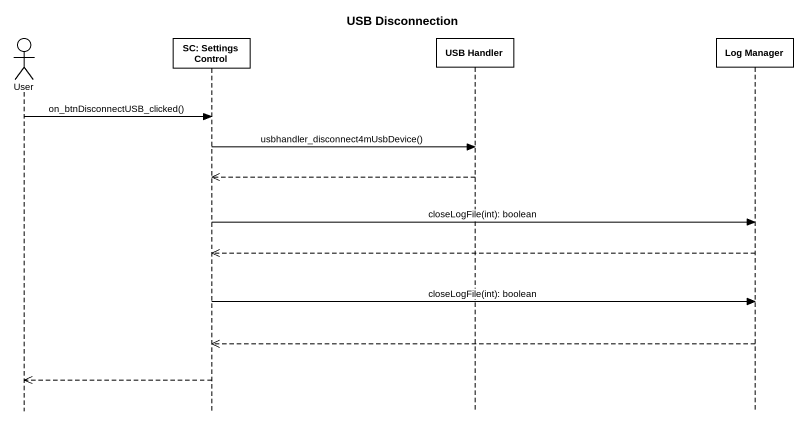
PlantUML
@startuml
title USB Disconnection
hide footbox
actor User
participant "SC: Settings Control" as SC_Settings_Control
participant "USB Handler" as USB_Handler
participant "Log Manager" as Log_Manager

User -> SC_Settings_Control : on_btnDisconnectUSB_clicked()
SC_Settings_Control -> USB_Handler : usbhandler_disconnect4mUsbDevice()
USB_Handler -->> SC_Settings_Control
SC_Settings_Control -> Log_Manager : closeLogFile(int): boolean
Log_Manager -->> SC_Settings_Control
SC_Settings_Control -> Log_Manager : closeLogFile(int): boolean
Log_Manager -->> SC_Settings_Control
SC_Settings_Control -->> User
@enduml
